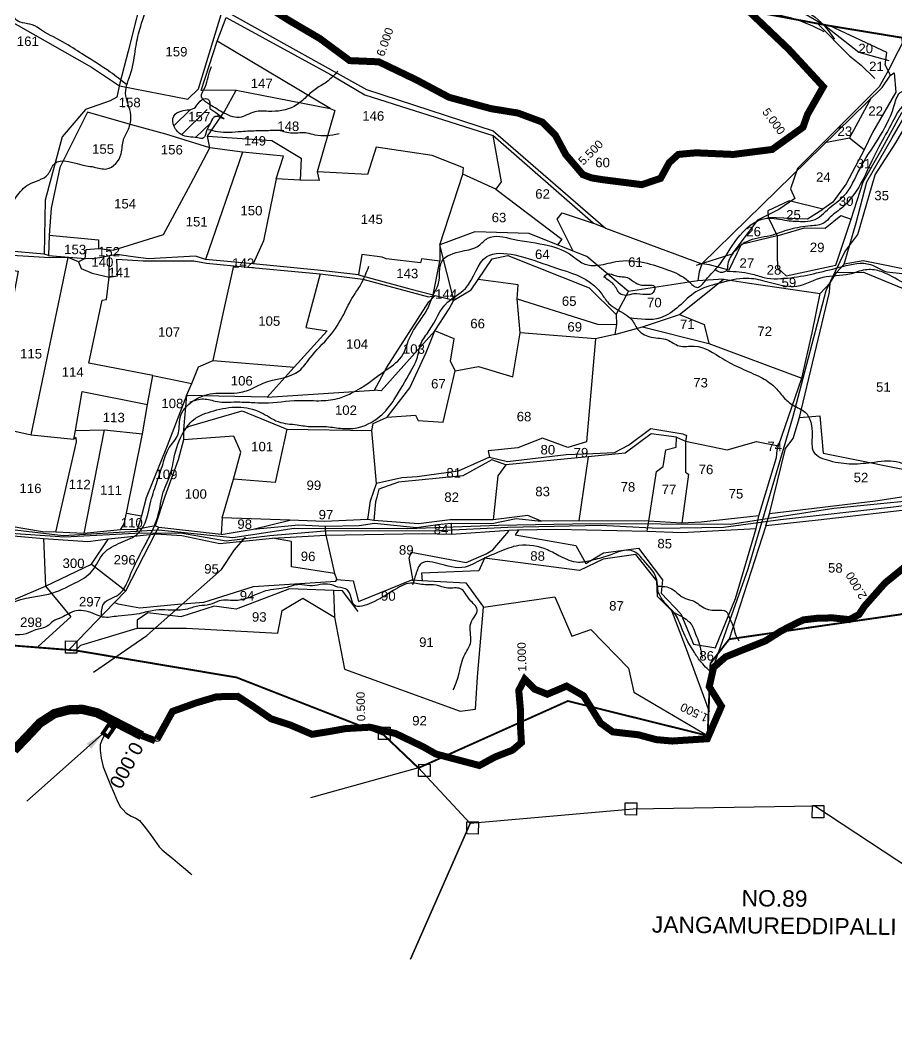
# Model space of a CAD drawing. Header units: inches. Extents: x 193816 to 219909, y 1622772 to 1631107.
# Drawn here: x 197949 to 199826, y 1626181 to 1628343 of the extents above; entities that cross this region are included whole.
import ezdxf
from ezdxf.enums import TextEntityAlignment as Align

# ---------------------------------------------------------------- set-up
doc = ezdxf.new("R2010")
doc.units = ezdxf.units.IN
doc.header["$LTSCALE"] = 15
doc.header["$MEASUREMENT"] = 0
doc.header["$PDMODE"] = 32
doc.header["$PDSIZE"] = 10
for name, color, linetype in [('CSMark', 72, 'Continuous'), ('PLOT', 7, 'Continuous'), ('PLOT NO', 7, 'Continuous'), ('RE REMARKS', 7, 'Continuous'), ('ROAD', 1, 'Continuous'), ('STREAM', 4, 'Continuous'), ('TEXT', 1, 'Continuous'), ('Unknown_Line_Type', 7, 'Continuous'), ('VILLAGE BOUNADRY', 5, 'Continuous'), ('VILLAGE BOUNADRY STONES', 1, 'Continuous')]:
    doc.layers.add(name, color=color, linetype=linetype)
doc.styles.get("Standard").update_dxf_attribs({"font": 'arial.ttf'})
doc.dimstyles.get("Standard").update_dxf_attribs({"dimtxt": 0.18, "dimasz": 0.18, "dimexe": 0.18, "dimexo": 0.0625, "dimgap": 0.09, "dimtad": 0, "dimtih": 1, "dimtoh": 1, "dimdec": 4, "dimzin": 0, "dimdsep": 46, "dimtxsty": 'Standard', "dimcen": 0.09, "dimadec": 0, "dimazin": 0, "dimtfac": 1, "dimtdec": 4, "dimtofl": 0, "dimtmove": 0, "dimatfit": 3, "dimfxl": 1, "dimtolj": 1, "dimtzin": 0, "dimarcsym": 0})

msp = doc.modelspace()

# ---------------------------------------------------------------- hatches: boundary and pattern name
at = {"layer": 'STREAM'}
h = msp.add_hatch(dxfattribs=at)
h.set_pattern_fill('ANSI31', color=256, scale=202.404939, angle=-0.5527)
h.set_pattern_definition([(44.44728, (190534.687, 1623817.617), (-17.716825, 18.06199), [])])
edge = h.paths.add_edge_path()
edge.add_spline(control_points=[(198328.6, 1628162.8), (198327.2, 1628160.6), (198319.9, 1628149.9), (198297.3, 1628152.3), (198273.2, 1628139.2), (198276.4, 1628113.8), (198295.8, 1628092.1), (198319.4, 1628093.5), (198344.2, 1628087.4), (198347.1, 1628108.5), (198356.1, 1628120.6), (198362.9, 1628139.5), (198373.8, 1628136.4), (198377.6, 1628134.9)], knot_values=[2.314372, 2.314372, 2.314372, 2.314372, 2.698201, 4.245569, 5.198491, 6.31993, 7.451832, 9.192653, 9.854262, 10.570473, 11.663296, 12.438445, 12.962665, 12.962665, 12.962665, 12.962665], degree=3, periodic=0)
edge.add_line((198377.6, 1628134.9), (198378.4, 1628136))
edge.add_line((198378.4, 1628136), (198328.6, 1628162.8))
h.paths.add_polyline_path([(198303, 1628121.2), (198360.5, 1628120.6), (198360.8, 1628151.6), (198303.2, 1628152.2)], flags=24)

# ---------------------------------------------------------------- linework, layer by layer
at = {"color": 5, "const_width": 15, "elevation": 281.1}
for points in [[(198478.2, 1628372), (198523.5, 1628343.1), (198590.4, 1628303.8), (198654.4, 1628256.5), (198716.7, 1628253.9), (198796.6, 1628215.5), (198867.2, 1628177.9), (198957.2, 1628153.6), (199014.8, 1628144.2), (199066.7, 1628124.9), (199094.6, 1628097.1), (199117, 1628055.3), (199153.8, 1628012.3), (199172.3, 1628005.4), (199194.8, 1628001.7), (199280, 1627990.9), (199320.1, 1628004.4), (199338.7, 1628038.1), (199358.2, 1628055.7), (199396.1, 1628059.1), (199475.8, 1628055.6), (199559.1, 1628066.3), (199625.1, 1628113.8), (199634.7, 1628141.2), (199668.6, 1628200.6), (199594.4, 1628280.9), (199495.4, 1628375.2)], [(199885.6, 1627206.8), (199800.9, 1627138), (199757.3, 1627088.7), (199745, 1627070.4), (199724.3, 1627059.5), (199689.4, 1627063.1), (199658.3, 1627062.7), (199626.3, 1627059), (199607.9, 1627050.4), (199577.7, 1627034.8), (199544.9, 1627014), (199489.5, 1626991.9), (199459.5, 1626979.8), (199433.7, 1626957.2), (199424.3, 1626915.9), (199450.4, 1626874), (199420.2, 1626804.4), (199345, 1626799.5), (199310.9, 1626802.5), (199272.5, 1626812.9), (199217.7, 1626819.1), (199191.6, 1626838), (199155.3, 1626896.3), (199118.9, 1626917.2), (199077.7, 1626899.7), (199050.3, 1626910.7), (199029.2, 1626932.2), (199016.4, 1626908), (199020.2, 1626864.8), (199020.4, 1626826), (199022.1, 1626796.1), (199002.9, 1626779.9), (198965.9, 1626765.5), (198932, 1626747.1), (198838.9, 1626771.7), (198812, 1626787), (198752.8, 1626815.5), (198697.6, 1626829.1), (198645.7, 1626826.1), (198607.5, 1626819.3), (198573.6, 1626813.9), (198527.2, 1626833.8), (198486, 1626847.1), (198447.7, 1626873.5), (198414.5, 1626895.2), (198369.4, 1626894.3), (198325.2, 1626881.1), (198274.9, 1626862.9), (198242.1, 1626803.8), (198242.1, 1626803.8), (198242.1, 1626803.8)]]:
    msp.add_lwpolyline(points, dxfattribs=at)
at = {"color": 5, "elevation": 281.1}
for points in [[(198478.2, 1628372, 8, 8, 0), (198523.5, 1628343.1, 8, 8, 0), (198590.4, 1628303.8, 8, 8, 0), (198654.4, 1628256.5, 8, 8, 0), (198716.7, 1628253.9, 8, 8, 0), (198796.6, 1628215.5, 8, 8, 0), (198867.2, 1628177.9, 8, 8, 0), (198957.2, 1628153.6, 8, 8, 0), (199014.8, 1628144.2, 8, 8, 0), (199066.7, 1628124.9, 8, 8, 0), (199094.6, 1628097.1, 8, 8, 0), (199117, 1628055.3, 8, 8, 0), (199153.8, 1628012.3, 8, 8, 0), (199172.3, 1628005.4, 8, 8, 0), (199194.8, 1628001.7, 8, 8, 0), (199280, 1627990.9, 8, 8, 0), (199320.1, 1628004.4, 8, 8, 0), (199338.7, 1628038.1, 8, 8, 0), (199358.2, 1628055.7, 8, 8, 0), (199396.1, 1628059.1, 8, 8, 0), (199475.8, 1628055.6, 8, 8, 0), (199559.1, 1628066.3, 8, 8, 0), (199625.1, 1628113.8, 8, 8, 0), (199634.7, 1628141.2, 8, 8, 0), (199668.6, 1628200.6, 8, 8, 0), (199594.4, 1628280.9, 8, 8, 0), (199495.4, 1628375.2, 8, 8, 0)], [(199885.6, 1627206.8, 8, 8, 0), (199800.9, 1627138, 8, 8, 0), (199757.3, 1627088.7, 8, 8, 0), (199745, 1627070.4, 8, 8, 0), (199724.3, 1627059.5, 8, 8, 0), (199689.4, 1627063.1, 8, 8, 0), (199658.3, 1627062.7, 8, 8, 0), (199626.3, 1627059, 8, 8, 0), (199607.9, 1627050.4, 8, 8, 0), (199577.7, 1627034.8, 8, 8, 0), (199544.9, 1627014, 8, 8, 0), (199489.5, 1626991.9, 8, 8, 0), (199459.5, 1626979.8, 8, 8, 0), (199433.7, 1626957.2, 8, 8, 0), (199424.3, 1626915.9, 8, 8, 0), (199450.4, 1626874, 8, 8, 0), (199420.2, 1626804.4, 8, 8, 0), (199345, 1626799.5, 8, 8, 0), (199310.9, 1626802.5, 8, 8, 0), (199272.5, 1626812.9, 8, 8, 0), (199217.7, 1626819.1, 8, 8, 0), (199191.6, 1626838, 8, 8, 0), (199155.3, 1626896.3, 8, 8, 0), (199118.9, 1626917.2, 8, 8, 0), (199077.7, 1626899.7, 8, 8, 0), (199050.3, 1626910.7, 8, 8, 0), (199029.2, 1626932.2, 8, 8, 0), (199016.4, 1626908, 8, 8, 0), (199020.2, 1626864.8, 8, 8, 0), (199020.4, 1626826, 8, 8, 0), (199022.1, 1626796.1, 8, 8, 0), (199002.9, 1626779.9, 8, 8, 0), (198965.9, 1626765.5, 8, 8, 0), (198932, 1626747.1, 8, 8, 0), (198838.9, 1626771.7, 8, 8, 0), (198812, 1626787, 8, 8, 0), (198752.8, 1626815.5, 8, 8, 0), (198697.6, 1626829.1, 8, 8, 0), (198645.7, 1626826.1, 8, 8, 0), (198607.5, 1626819.3, 8, 8, 0), (198573.6, 1626813.9, 8, 8, 0), (198527.2, 1626833.8, 8, 8, 0), (198486, 1626847.1, 8, 8, 0), (198447.7, 1626873.5, 8, 8, 0), (198414.5, 1626895.2, 8, 8, 0), (198369.4, 1626894.3, 8, 8, 0), (198325.2, 1626881.1, 8, 8, 0), (198274.9, 1626862.9, 8, 8, 0), (198242.1, 1626803.8, 8, 8, 0), (198242.1, 1626803.8, 8, 8, 0), (198242.1, 1626803.8, 0, 0, 0)]]:
    msp.add_lwpolyline(points, format="xyseb", dxfattribs=at)
at = {"color": 1}
for const_width in [20, 15]:
    msp.add_lwpolyline([(198209, 1626811), (198114, 1626859.8), (198081.8, 1626867.3), (198053.2, 1626866.3), (198021.9, 1626858.2), (197990.8, 1626838), (197967.3, 1626812.8), (197935.4, 1626779.5)], dxfattribs=dict(at, const_width=const_width))
at = {"color": 5, "const_width": 8}
msp.add_lwpolyline([(198149.3, 1626827.1), (198136.9, 1626808.7), (198125.7, 1626816.3), (198138.1, 1626834.7)], close=True, dxfattribs=at)
msp.add_lwpolyline([(198149.3, 1626827.1), (198136.9, 1626808.7), (198125.7, 1626816.3), (198138.1, 1626834.7)], close=True, dxfattribs=at)
at = {"color": 152, "const_width": 15}
msp.add_lwpolyline([(198237.9, 1626800.2), (198209.4, 1626811.1)], dxfattribs=at)
at = {"color": 3}
for p in [(198537.1, 1628335.1, 281.1), (198580.2, 1628309.8, 281.1), (199557, 1628316.6, 281.1), (198621.1, 1628281.1, 281.1), (199593.2, 1628282.1, 281.1), (198663, 1628256.1, 281.1), (198712.9, 1628254.1, 281.1), (199627.2, 1628245.5, 281.1), (198758.4, 1628233.9, 281.1), (198803.3, 1628212, 281.1), (199661.1, 1628208.7, 281.1), (198847.4, 1628188.4, 281.1), (198893.8, 1628170.7, 281.1), (198942.1, 1628157.7, 281.1), (199649.3, 1628166.8, 281.1), (198991.1, 1628148, 281.1), (199039.2, 1628135.1, 281.1), (199627.9, 1628121.8, 281.1), (199081.3, 1628110.4, 281.1), (199109.3, 1628069.6, 281.1), (199591.4, 1628089.6, 281.1), (199352, 1628050.1, 281.1), (199399.7, 1628059, 281.1), (199449.6, 1628056.7, 281.1), (199499.4, 1628058.6, 281.1), (199549, 1628065, 281.1), (199138.9, 1628029.6, 281.1), (199179.6, 1628004.2, 281.1), (199323.2, 1628010, 281.1), (199229.2, 1627997.3, 281.1), (199278.8, 1627991, 281.1), (199795.1, 1627131.5, 281.1), (199762, 1627094, 281.1), (199627.3, 1627059.1, 281.1), (199677.1, 1627062.9, 281.1), (199726.6, 1627060.7, 281.1), (199582.4, 1627037.2, 281.1), (199539.4, 1627011.8, 281.1), (199493, 1626993.2, 281.1), (199449, 1626970.7, 281.1), (199427.2, 1626928.3, 281.1), (199024.4, 1626923.2, 281.1), (199059.2, 1626907.1, 281.1), (199105.4, 1626911.4, 281.1), (198352.9, 1626889.3, 281.1), (198402.1, 1626894.9, 281.1), (199149.6, 1626899.6, 281.1), (199444, 1626884.3, 281.1), (198022.7, 1626858.4), (198305.3, 1626873.9, 281.1), (198446, 1626874.6, 281.1), (199019.3, 1626875.3, 281.1), (199178.2, 1626859.5, 281.1), (198120.1, 1626856.7), (198266.3, 1626847.5, 281.1), (198487.4, 1626846.7, 281.1), (199435.3, 1626839.2, 281.1), (198534.7, 1626830.6, 281.1), (198630.5, 1626823.4, 281.1), (198680.2, 1626828.1, 281.1), (198729.2, 1626821.3, 281.1), (199020.5, 1626825.3, 281.1), (199211.6, 1626823.5, 281.1), (198209, 1626811), (198242.1, 1626803.8, 281.1), (198581.2, 1626815.1, 281.1), (198776, 1626804.3, 281.1), (199260, 1626814.3, 281.1), (199308.6, 1626803.1, 281.1), (199358.3, 1626800.3, 281.1), (199408.2, 1626803.6, 281.1), (197948.2, 1626792.8), (198820.7, 1626782.1, 281.1), (199006.3, 1626782.7, 281.1), (198867, 1626764.3, 281.1), (198915.3, 1626751.5, 281.1), (198960.8, 1626762.7, 281.1)]:
    msp.add_point(p, dxfattribs=at)
at = {"layer": 'PLOT'}
for points in [[(199675, 1628329.4), (199525.8, 1628417.6), (199473.5, 1628485.4), (199521.5, 1628579.7), (199655.6, 1628636.1), (199754, 1628671.1), (199847.6, 1628602.5), (199995.7, 1628504.5), (200349.1, 1628270.8), (199962, 1628682.8), (200050.8, 1628749.7), (200088.6, 1628971.5), (199881.9, 1629164.4), (199669.9, 1629361.7), (199575.1, 1629455.8), (199492.3, 1629482), (199489.7, 1629393.9), (199507.4, 1629384.4), (199484.4, 1629365.2), (199636.9, 1629272.3), (199669.9, 1629361.7)], [(197927.8, 1628476.7), (198112.7, 1628402.8), (198190.2, 1628416.9), (198216.1, 1628421.5), (198180.2, 1628276.4), (198162.4, 1628207.9), (198156, 1628177.9), (198141.4, 1628170.4), (198088.3, 1628151.9), (198038.6, 1628093.1), (198002.2, 1627957.8), (198000.3, 1627842)], [(197753.1, 1628449.6), (197859.8, 1628371), (197913, 1628349.6), (198101.1, 1628242.5), (198161.2, 1628202.5), (198307.4, 1628174.2), (198330.4, 1628196.1), (198379.3, 1628355.4), (198381.6, 1628365.6)], [(198009.4, 1627839.2), (198088.2, 1627833), (198089.9, 1627852.4), (198116.3, 1627854.4), (198147.9, 1627850.3), (198255.3, 1627884.3), (198314, 1627992.5), (198354.7, 1628069.9), (198350.1, 1628094.9), (198386.4, 1628147.8), (198410.9, 1628192.9), (198336.6, 1628192.8), (198370.4, 1628298.5), (198389.5, 1628348.6), (198613.6, 1628226.5), (198687, 1628183.3), (198960.9, 1628096.1), (198978.7, 1627997.1), (198967.5, 1627981.6), (198896.4, 1628013.3)], [(199655, 1628337.2), (199725, 1628267), (199749.7, 1628246.8), (199778.9, 1628218.2)], [(199675, 1628329.4), (199744.7, 1628274.8), (199809.2, 1628257.1)], [(198410.9, 1628192.9), (198612.7, 1628153.9), (198370.4, 1628298.5)], [(199437.5, 1626999.8), (199480.5, 1627104.8), (199524.7, 1627254.8), (199530.2, 1627281.6), (199568.1, 1627406.8), (199570.1, 1627422.3), (199572.5, 1627431.3), (199622.3, 1627576.7), (199644.4, 1627673.4), (199662.2, 1627757.8), (199683.2, 1627781), (199697, 1627802.8), (199713.4, 1627820.8), (199738.9, 1627908.8), (199762.1, 1627996.8), (199816.3, 1628091), (199843.9, 1628138.7), (199866.5, 1628165.7), (199862, 1628212.1), (199850.4, 1628302.4)], [(199550.2, 1627921.2), (199570.1, 1627881.3), (199628, 1627898.8), (199672.3, 1627898), (199706.3, 1627925.1), (199728.1, 1627917.1), (199753.7, 1627997), (199791.7, 1628063.6), (199837, 1628145.6), (199857.7, 1628168.2), (199836.9, 1628306.4)], [(199812.5, 1628225.3), (199820.3, 1628230.7), (199824.1, 1628189.3), (199773.8, 1628102.9), (199756.2, 1628065.7), (199724.5, 1628090.8), (199771.5, 1628177.5)], [(199795, 1628199.1), (199795, 1628199.1)], [(199570.1, 1627881.3), (199492.6, 1627862.4), (199466.3, 1627807.7), (199424.8, 1627819.3), (199408.2, 1627821.3), (199402.5, 1627804.3), (199399.9, 1627785), (199251.5, 1627761.9), (199206.9, 1627799.2), (199162.5, 1627837.3), (199132.6, 1627848.7), (199038.9, 1627886), (198922.6, 1627889.9), (198847.3, 1627862), (198896.4, 1628013.3), (198898.1, 1628026.6), (198830.9, 1628053.2), (198711.1, 1628071.4), (198692.3, 1628012.3), (198584.7, 1628018.6), (198589.1, 1627999.9), (198547.9, 1628000.7), (198496.9, 1628003.5), (198512.3, 1628052), (198425.1, 1628060.5), (198354.7, 1628069.9), (198260.3, 1628099.1), (198190.1, 1628118.4), (198093.2, 1628146.4), (198033.8, 1628027.5), (198014.9, 1627940.3), (198010.9, 1627882.9), (198009.4, 1627839.2), (198000.3, 1627842), (197894.1, 1627851.4)], [(198612.7, 1628153.9), (198622.5, 1628149.5), (198584.7, 1628018.6)], [(199202.3, 1627897.5), (199175.8, 1627908.6), (198960.9, 1628096.1)], [(198350.1, 1628094.9), (198487.4, 1628085.5), (198550.4, 1628047.4), (198548, 1628000.1)], [(199724.5, 1628090.8), (199671.8, 1628080.7)], [(198425.1, 1628060.5), (198345.8, 1627830.9)], [(199756.2, 1628065.7), (199717.7, 1627992.6), (199688.9, 1627953.4), (199667.6, 1627938.2), (199595.8, 1627956), (199549.5, 1627934.7), (199550.2, 1627921.2), (199634.8, 1627917.4), (199667.6, 1627938.2)], [(198496.9, 1628003.5), (198469.7, 1627870.6), (198447.3, 1627821.1)], [(198967.5, 1627981.6), (199108.3, 1627874.2), (199099.6, 1627861.9)], [(199132.6, 1627848.7), (199098.4, 1627916.7), (199109.2, 1627930.3), (199175.8, 1627908.6)], [(199570.1, 1627881.3), (199569.8, 1627840.5), (199570.3, 1627813.1), (199588.9, 1627795.4), (199695.6, 1627818.4), (199728.1, 1627917.1)], [(198010.9, 1627882.9), (198116.2, 1627872.8), (198116.3, 1627854.4)], [(198692.9, 1627274.1), (198699.1, 1627313.7), (198711.9, 1627351.2), (198701.5, 1627464.2), (198704.6, 1627479.3), (198734.7, 1627492.7), (198783.2, 1627555.8), (198818.4, 1627631.2), (198836.9, 1627678.1), (198867.7, 1627724.8), (198877.4, 1627743.5), (198847.3, 1627862), (198847.2, 1627827.1), (198808.1, 1627832.1), (198805.9, 1627823.3), (198732.2, 1627831.8), (198724.2, 1627835.6), (198680, 1627841.1), (198673, 1627798), (198782.9, 1627767.7), (198833, 1627755.2), (198847.2, 1627827.1)], [(198073.5, 1627825.9), (198051.6, 1627834.7), (198012.1, 1627834.1), (197896.8, 1627841.6), (197823.5, 1627823), (197944.1, 1627805.9), (197881.2, 1627471.5)], [(198088.2, 1627833), (198073.5, 1627825.9), (198079.2, 1627811.4), (198102.8, 1627801.5), (198139.4, 1627792.9), (198139.9, 1627838.8)], [(198673, 1627798), (198585.6, 1627808), (198447.3, 1627821.1), (198345.8, 1627830.9), (198324.2, 1627837.7), (198223.4, 1627832.4), (198184.6, 1627837.4), (198156.1, 1627841.3), (198139.9, 1627838.8), (198119.6, 1627834.1), (198102.7, 1627832.1), (198088.2, 1627833)], [(198156, 1627831.1), (198211.9, 1627827.6), (198320.3, 1627827.8), (198347.8, 1627822.6), (198406.3, 1627817.2), (198590.8, 1627799.8), (198682.6, 1627788.6), (198823.2, 1627750.6), (198837.4, 1627753.2), (198877.4, 1627743.5), (198914.6, 1627765.6), (198929.7, 1627788.1), (198959.4, 1627832), (198992.7, 1627839), (199167.2, 1627769.9), (199225.1, 1627713.2), (199251.5, 1627761.9)], [(197766.4, 1627485.6), (197881.2, 1627471.5), (197930.8, 1627464.8), (197930.8, 1627464.8), (197972.2, 1627455), (198063.6, 1627445.9), (198067, 1627464.8), (198081.4, 1627548.2), (198221.7, 1627519.8), (198233, 1627582.5), (198095.6, 1627608.5), (198124.4, 1627743.8), (198133.6, 1627745), (198139.4, 1627792.9), (198157.1, 1627795.4), (198156, 1627831.1)], [(197972.2, 1627455), (198051.6, 1627834.7)], [(198233, 1627582.5), (198316.3, 1627565.4), (198330.4, 1627600.7), (198361.9, 1627614.1), (198384.4, 1627718.1), (198406.3, 1627817.2)], [(199917.3, 1627804.4), (199878.3, 1627802.8), (199753.9, 1627827.9), (199713.4, 1627820.8)], [(198590.8, 1627799.8), (198560.3, 1627685.1), (198605.8, 1627678), (198535.2, 1627599.8), (198477.4, 1627535.8), (198304.7, 1627539.5), (198316.3, 1627565.4)], [(199545.5, 1627260), (199553.1, 1627285.9), (199587.6, 1627425.9), (199604, 1627447.5), (199617.5, 1627492), (199681.6, 1627760.5), (199683.2, 1627781), (199697, 1627802.8), (199754.6, 1627803.2), (199864.1, 1627758.2), (199994.5, 1627718.1), (200038.9, 1627722.3), (200070.8, 1627714.6), (200162, 1627696.6)], [(199225.1, 1627713.2), (199225.9, 1627691.7), (199222.5, 1627669.8), (199180.6, 1627660.4), (199019.2, 1627673.7), (199013.1, 1627746.2), (199015.3, 1627776.1), (198929.7, 1627788.1)], [(199222.5, 1627669.8), (199281.4, 1627686.3), (199360.7, 1627713), (199427.7, 1627766.3), (199454.9, 1627788.3), (199510.4, 1627780.3), (199662.2, 1627757.8)], [(199454.9, 1627788.3), (199399.9, 1627785)], [(198477.4, 1627535.8), (198707.6, 1627551), (198733.1, 1627598.4), (198824, 1627740.3), (198837.4, 1627753.2)], [(199013.1, 1627746.2), (199185, 1627691.9), (199225.9, 1627691.7)], [(199360.7, 1627713), (199413.8, 1627691.7), (199423.2, 1627651)], [(199994.5, 1627718.1), (200010.6, 1627689.4), (200061.5, 1627592.6), (200073, 1627538.1), (199982.9, 1627555.7), (199966.5, 1627397.1), (199902.9, 1627369.2), (199901.8, 1627331.4), (199780.1, 1627313.3), (199553.1, 1627285.9)], [(199281.4, 1627686.3), (199423.2, 1627651), (199622.3, 1627576.7)], [(198836.9, 1627678.1), (198721.6, 1627549.7), (198707.6, 1627551)], [(198734.7, 1627492.7), (198795.4, 1627497), (198801.1, 1627485.7), (198854.2, 1627482.1), (198879.9, 1627592), (198870.2, 1627613.2), (198878, 1627660.5), (198836.9, 1627678.1)], [(198879.9, 1627592), (198930.5, 1627601.6), (199004, 1627579.7), (199019.2, 1627673.7)], [(199180.6, 1627660.4), (199161.4, 1627440.5), (199121.8, 1627428), (199067.4, 1627448.1), (199014.5, 1627427.1), (198951, 1627420.9), (198954.1, 1627407.6), (198887, 1627377.4), (198799, 1627365.4), (198766, 1627363.3), (198711.9, 1627351.2)], [(198361.9, 1627614.1), (198535.2, 1627599.8)], [(198304.7, 1627539.5), (198263.4, 1627431.7), (198218.8, 1627320.1), (198208.5, 1627281.7), (198197.8, 1627247.1)], [(198304.7, 1627539.5), (198298.2, 1627466.8), (198298.5, 1627444.8), (198287.2, 1627401.6), (198258.5, 1627322.8), (198238, 1627260.6)], [(198163.5, 1627252), (198171.1, 1627264.7), (198176.3, 1627287.4), (198210.6, 1627457.4), (198221.7, 1627519.8)], [(198298.2, 1627466.8), (198311.4, 1627473.7), (198424.4, 1627506.6), (198519.8, 1627467.3), (198701.5, 1627464.2)], [(199617.5, 1627492), (199661.4, 1627496.1), (199668.3, 1627415.8), (199899.8, 1627369.8), (199902.9, 1627369.2)], [(198025.2, 1627247), (198069.6, 1627440.1), (198068.4, 1627449.4), (198063.6, 1627445.9)], [(198067, 1627464.8), (198128.7, 1627466.1), (198210.6, 1627457.4)], [(198128.7, 1627466.1), (198085.2, 1627243.7)], [(198381.3, 1627277.2), (198405.7, 1627360.3), (198420.9, 1627417.8), (198406.1, 1627452.3), (198298.5, 1627444.8)], [(198519.8, 1627467.3), (198494.7, 1627353), (198405.7, 1627360.3)], [(199291.2, 1627249.1), (199295.2, 1627270.3), (199311.3, 1627376.7), (199325.6, 1627387.7), (199331.5, 1627423.1), (199353.3, 1627428.7), (199354.2, 1627450.4), (199300.3, 1627457.3), (199244, 1627415.6), (199165.2, 1627408.1), (198989, 1627391), (198958.9, 1627401.5), (198897, 1627367.2), (198759.1, 1627353.9), (198716.4, 1627338.7), (198712.6, 1627321.9), (198709.8, 1627311.7), (198705.8, 1627271.6)], [(198954.1, 1627407.6), (198992.2, 1627398.3), (199117.8, 1627413), (199175.3, 1627414.9), (199221.2, 1627417.2), (199251.5, 1627433.1), (199298.9, 1627468.6), (199367.5, 1627457.3), (199375.5, 1627453.8), (199373.5, 1627441.7), (199462.5, 1627422.8), (199525.6, 1627440.8), (199572.5, 1627431.3)], [(199354.2, 1627450.4), (199373.5, 1627441.7), (199373.2, 1627374.9), (199379.9, 1627371.2), (199365.5, 1627266.2)], [(199165.2, 1627408.1), (199145.3, 1627270.8)], [(198989, 1627391), (198971.4, 1627367.1), (198961.4, 1627273.5)], [(201205.7, 1627040.2), (201181.1, 1627029.5), (201146.5, 1627051.8), (201028, 1627177.5), (200855.4, 1627246.6), (200537.9, 1627355.8), (200510, 1627361.7), (200417.6, 1627346.3), (200369.1, 1627361.6), (200317.3, 1627353), (200194.4, 1627384.4), (200153.1, 1627379.1), (200080.3, 1627345.9), (200042.2, 1627328.4), (199881.3, 1627298.2), (199657.5, 1627272.5), (199545.5, 1627260), (199467.1, 1627017.6)], [(196925.9, 1627353.8), (197010.9, 1627348.2), (197271.4, 1627295.9), (197365.1, 1627285.5), (197617.4, 1627269.7), (197765, 1627254.1), (197998.6, 1627233.2), (198093.7, 1627227.1), (198137.9, 1627232.3), (198240.1, 1627243.1), (198294.7, 1627239.3), (198376.4, 1627222.3), (198488.8, 1627233.8), (198603.5, 1627240.4), (198602.2, 1627259.4)], [(198176.3, 1627287.4), (198208.5, 1627281.7)], [(199530.2, 1627281.6), (199407, 1627268.2), (199365.5, 1627266.2), (199295.2, 1627270.3), (199145.3, 1627270.8), (199064.2, 1627270.3), (199036, 1627282.3), (198961.4, 1627273.5), (198869.4, 1627272.9), (198801.4, 1627264.3), (198705.8, 1627271.6), (198692.9, 1627274.1), (198600.1, 1627269.5), (198526.4, 1627272.6), (198381.3, 1627277.2), (198379.3, 1627242.1), (198447.5, 1627253.4), (198526.4, 1627272.6)], [(198447.5, 1627253.4), (198545.1, 1627262.4), (198602.2, 1627259.4), (198674.6, 1627261.2), (198707.6, 1627266), (198797.2, 1627257.1), (198842.6, 1627263.2), (198871.9, 1627266.1), (198958.8, 1627265.3), (199010.7, 1627275.7), (199064.2, 1627270.3)], [(198379.3, 1627242.1), (198245.4, 1627257.1), (198238, 1627260.6), (198196.8, 1627252.8), (198163.5, 1627252), (198085.2, 1627243.7), (198025.2, 1627247), (197996.3, 1627247.3), (197891, 1627265.1)], [(198053.5, 1626995.8), (198150.9, 1627095.9), (198175.3, 1627121.3), (198238.7, 1627244.5), (198245.5, 1627257.3)], [(198871.9, 1627266.1), (198872.4, 1627242.7), (198995.8, 1627251), (199013.6, 1627251.8), (199096.5, 1627253.2), (199291.2, 1627249.1), (199365.1, 1627246), (199524.7, 1627254.8)], [(197741.3, 1627144.9), (197792.3, 1627165.8), (197814.9, 1627139.5), (197823.9, 1627139.9), (197834.1, 1627160.6), (197880, 1627150.7), (197874.6, 1627128.9), (197845.3, 1627098.8), (197885.1, 1627080.9), (198003, 1627131), (198101.3, 1627178), (198137.9, 1627232.3)], [(197998.6, 1627233.2), (198003, 1627131), (198057.5, 1627065.5), (197987.5, 1627002.1)], [(198603.5, 1627240.4), (198621.5, 1627158.4), (198529.7, 1627172.6), (198529.4, 1627226.5), (198488.8, 1627233.8)], [(198603.5, 1627240.4), (198810.4, 1627244), (198872.4, 1627242.7)], [(198790.2, 1627142.5), (198781.7, 1627190.8), (198786.3, 1627203.7), (198903.7, 1627181.5), (198946.5, 1627200.5), (198961.2, 1627208.9), (198994.8, 1627248.7)], [(199015.6, 1627251.3), (199009, 1627241.3), (199138.6, 1627218.1), (199159.8, 1627179.8), (199197.8, 1627202.6), (199273, 1627212.8), (199324.2, 1627144.6), (199321.1, 1627116.2), (199363.7, 1627071.6), (199390.3, 1627006.8), (199438.1, 1626999.1)], [(199425, 1626862), (199373.6, 1627002.1), (199343.9, 1627078.3), (199313.8, 1627109), (199312.1, 1627142.7), (199266.8, 1627198.6), (199197.3, 1627188.8), (199146.8, 1627164.5), (198943, 1627191.2), (198931, 1627164.2), (198808.2, 1627158.9), (198809.3, 1627142.7)], [(198101.3, 1627178), (198175.3, 1627121.3)], [(198150.9, 1627095.9), (198158, 1627093.6), (198204.6, 1627084.8), (198286, 1627092.6), (198342, 1627097.2), (198448.7, 1627130.7), (198625, 1627141.8), (198627.1, 1627145.7)], [(198621.5, 1627158.4), (198627.1, 1627145.7), (198661.5, 1627142.5), (198673.3, 1627098.5), (198787.1, 1627144.9), (198808.1, 1627143.2), (198903.3, 1627138.6), (198941, 1627086.4), (199093.9, 1627108.1), (199129.9, 1627023.8), (199170.9, 1627038.1), (199251.3, 1626955.6), (199263.1, 1626904.1), (199420.9, 1626811)], [(198672.3, 1627076.8), (198639.3, 1627120.8), (198619.5, 1627122), (198525.7, 1627125.1), (198411.4, 1627081.6), (198364.1, 1627088.1), (198292.6, 1627065.5), (198222, 1627073.9), (198199.2, 1627058.2), (198199, 1627041.5)], [(198067.5, 1626993.5), (198078.6, 1627004.8), (198199, 1627041.5), (198304.6, 1627041.2), (198500.3, 1627030.7), (198509.6, 1627079), (198553.9, 1627105.1), (198622.1, 1627064.4), (198643.4, 1626953.4), (198891.2, 1626863.4), (198924, 1626867.4), (198928.3, 1626936.7), (198941, 1627086.4)], [(198619.5, 1627122), (198622.1, 1627064.4)]]:
    msp.add_lwpolyline(points, dxfattribs=at)
at = {"layer": 'ROAD'}
for points in [[(199849.9, 1628317.4), (199808.3, 1628236.3), (199787.9, 1628200.1), (199613.6, 1628025.6), (199598.1, 1627981.9), (199607.4, 1627961.1), (199573.1, 1627938), (199527.7, 1627914.6), (199473, 1627841.7), (199396, 1627818)], [(199436.8, 1626968.9), (199507.8, 1627168.1), (199603.3, 1627492.4), (199675, 1627764.3), (199714.7, 1627846.7), (199742.7, 1627884), (199779.8, 1628012.1), (199823.7, 1628080.6), (199859.5, 1628141.7), (199878.8, 1628189.8), (199868, 1628248.9), (199837.9, 1628311.8)], [(197864.3, 1627260.5), (198040.7, 1627239.6), (198245, 1627251.8), (198404.3, 1627235.3), (198535.1, 1627255.1), (198778.8, 1627254.3), (198972.9, 1627261.6), (199170.6, 1627265.1), (199470.2, 1627263.8), (199690.9, 1627298.1), (199949, 1627324), (200036.6, 1627339.3), (200107.6, 1627373.1), (200172.4, 1627395.1), (200211, 1627396), (200327, 1627368), (200431.6, 1627361.4), (200598.7, 1627367.5), (200657.4, 1627358.1), (200741.5, 1627331.3), (200851.7, 1627306.7), (200964.7, 1627289), (201034.5, 1627283.1)], [(199947.6, 1627317.1), (199819.2, 1627300.1), (199576.6, 1627273), (199455.2, 1627256.9), (199315.5, 1627254.4), (199191.6, 1627260.7), (198992.9, 1627257.1), (198844.9, 1627249.4), (198600.3, 1627248.7), (198483.6, 1627239.2), (198389.6, 1627227.6), (198296.2, 1627243.6), (198207.9, 1627244.5), (198044.5, 1627235.7), (197918.1, 1627244.4)], [(198105.9, 1626946.8), (198219.7, 1627025.4), (198380.1, 1627166.9), (198407.8, 1627209.1), (198431.5, 1627236.2)]]:
    msp.add_lwpolyline(points, dxfattribs=at)
at = {"layer": 'STREAM'}
for points in [[(199670.4, 1628318.4), (199607.9, 1628345), (199528.1, 1628367.3), (199478.2, 1628401.3), (199467.5, 1628419.2), (199464.1, 1628462), (199471.1, 1628515.4), (199477.5, 1628553.7), (199525.4, 1628580), (199575.8, 1628602.2), (199655.1, 1628634.9), (199696.5, 1628667.4), (199705.4, 1628694.9), (199690.8, 1628757.5), (199646.4, 1628801.7), (199612.5, 1628875.5), (199597.9, 1628935), (199537.1, 1629023.5), (199505.1, 1629070.8), (199483.7, 1629095.9), (199473.1, 1629121.9), (199455.1, 1629159.3), (199440.1, 1629173.5), (199418.6, 1629188.9), (199393.9, 1629204.8), (199369.1, 1629211.5)], [(200202.5, 1628364.1), (200173.3, 1628411.9), (200148.1, 1628438.7), (200094.5, 1628490.6), (200041.9, 1628529.5), (199999.9, 1628555.8), (199949.4, 1628583.3), (199878.1, 1628650.5), (199805.6, 1628699.8), (199764.7, 1628716.9), (199726.1, 1628700), (199717.2, 1628667.7), (199709.9, 1628639.1), (199685.5, 1628630.7), (199639.3, 1628608.5), (199586.7, 1628587.9), (199549.7, 1628568.8), (199510.4, 1628549), (199465.3, 1628473.8), (199518.7, 1628399.8), (199559.7, 1628388.1), (199597.4, 1628375.3), (199644.2, 1628354.9), (199692.4, 1628302.6)], [(197679, 1627858.1), (197703.1, 1627852.6), (197730.3, 1627849.8), (197751.6, 1627857.4), (197774.4, 1627865), (197799.8, 1627875.2), (197824.1, 1627875.3), (197839.5, 1627891.5), (197864.3, 1627913.3), (197916.7, 1627935.8), (197940.9, 1627965.2), (197966.9, 1627991.4), (198008.4, 1628013.3), (198021.3, 1628035.1), (198089.8, 1628031.5), (198106.9, 1628028.7), (198133.8, 1628024.6), (198165, 1628057), (198169.8, 1628087.1), (198180.4, 1628109.7), (198185.6, 1628139.8), (198174.5, 1628186.8), (198185.7, 1628230.5), (198195.9, 1628282.8), (198204.8, 1628323.7), (198220.3, 1628374.8), (198226.4, 1628397.4), (198234.4, 1628413), (198236.1, 1628427.8)], [(198176.8, 1628204.9), (198141.7, 1628232), (198086.5, 1628267.5), (198045.8, 1628293.2), (197994.6, 1628321.6), (197974.3, 1628333), (197937.9, 1628346), (197931.1, 1628378.8), (197909.6, 1628393.9)], [(198628.8, 1628234.2), (198604.8, 1628210.6), (198580.1, 1628194.9), (198558.7, 1628176.2), (198535.5, 1628158.5), (198480.2, 1628147.8), (198451.1, 1628147), (198417.5, 1628134.7), (198381.6, 1628146.2), (198350.1, 1628165.4), (198336.9, 1628179), (198344.9, 1628199.9), (198351, 1628221), (198358.3, 1628244)], [(198312.2, 1627525.2), (198341.3, 1627532.1), (198370.2, 1627526.7), (198411.1, 1627525.6), (198444, 1627524.6), (198471.6, 1627523.7), (198544.2, 1627528.8), (198588, 1627528.3), (198628.4, 1627533), (198657.7, 1627544.1), (198732.8, 1627594.4), (198768.3, 1627626.9), (198779.9, 1627656.4), (198805.4, 1627700.3), (198821.4, 1627725.9), (198833, 1627754), (198844.6, 1627779.8), (198851.6, 1627826.6), (198895.4, 1627848.6), (198930.2, 1627860.1), (198949.8, 1627876.1), (199004.3, 1627874.2), (199079.8, 1627860.6), (199130.7, 1627838.8), (199154.9, 1627822.1), (199181.5, 1627817.7), (199224, 1627826.1), (199285.2, 1627824), (199335.3, 1627808.7), (199380, 1627783.9), (199399.1, 1627771), (199416.9, 1627786.4), (199446.7, 1627820), (199483.6, 1627874.2), (199546.9, 1627919.1), (199591.5, 1627914.2), (199624.2, 1627912.3), (199646.4, 1627914.6), (199681.7, 1627941), (199712.8, 1627966.8), (199746.5, 1628024.2), (199819.7, 1628158), (199833.3, 1628187.9), (199858.6, 1628198), (199879.8, 1628204.9), (199900.2, 1628205), (199919.5, 1628202.3), (199933.9, 1628202.5), (199954.2, 1628195.3)], [(199934.1, 1628185.7), (199911.1, 1628181.9), (199877.3, 1628175.5), (199841.2, 1628161.8), (199817.1, 1628125.4), (199787.3, 1628071.6), (199748.4, 1627992.8), (199710.1, 1627942.8), (199683.6, 1627921.3), (199670.5, 1627909.5), (199641.1, 1627902.4), (199596.9, 1627895.1), (199554.8, 1627881.6), (199504.6, 1627868.8), (199478.1, 1627847.6), (199464.1, 1627820.7), (199460.6, 1627806.6), (199452.8, 1627803), (199436.9, 1627808.3)], [(198354.5, 1628154.3), (198350.9, 1628174), (198338.3, 1628173.4), (198324, 1628156.8), (198293.8, 1628148.6), (198277.7, 1628137.9), (198278.6, 1628115.3), (198293.7, 1628098), (198328.2, 1628091), (198341.6, 1628090.9), (198347.3, 1628104.2), (198356.8, 1628124.2), (198366.2, 1628136.7), (198384, 1628132.1), (198354.5, 1628154.3)], [(198351.5, 1628109.3), (198371.5, 1628104.6), (198422.1, 1628104.9), (198458.2, 1628106.7), (198476.5, 1628106.9), (198505.8, 1628106.7), (198520, 1628103.2), (198551.3, 1628102.5), (198562.8, 1628102), (198579.5, 1628097.8), (198631.6, 1628100.2)], [(198876.3, 1626909.1), (198887.5, 1626940), (198898.8, 1626980.7), (198913.8, 1627012.7), (198913.6, 1627051.4), (198927.5, 1627081.2), (198911.4, 1627102), (198891.5, 1627125.7), (198864.2, 1627127), (198839.2, 1627133.2), (198816.3, 1627134), (198785.3, 1627137.6), (198747.5, 1627121.6), (198700.9, 1627095.4), (198664.4, 1627090.3), (198650, 1627122.5), (198628.8, 1627129.3), (198611.9, 1627134.9), (198569, 1627132.1), (198545.9, 1627134.5), (198520.1, 1627128.5), (198474.4, 1627120.8), (198414.5, 1627100.6), (198374.6, 1627099.5), (198354.8, 1627091.6), (198332.2, 1627089), (198306.8, 1627082.2), (198265.3, 1627080), (198239.1, 1627079.8), (198208.6, 1627073.3), (198187, 1627069.4), (198158.3, 1627067.1), (198125.2, 1627065.1), (198110.1, 1627070.8), (198068.8, 1627078.3), (198037.1, 1627064.2), (198018.8, 1627055.6), (198006.7, 1627045.5), (197981.5, 1627037.3), (197961.5, 1627029.1), (197934.3, 1627026.6), (197904.9, 1627022.6), (197882.6, 1627023), (197846.3, 1627031.7), (197815.4, 1627028.8), (197793.8, 1627031.2), (197772.4, 1627029), (197757.9, 1627038.6), (197740.9, 1627043.2), (197725.6, 1627052.6), (197699.4, 1627048.6), (197687.1, 1627032), (197670, 1627013.7), (197676, 1626974.8), (197658.6, 1626952.3), (197669.8, 1626931.7), (197652.7, 1626911.5), (197629.3, 1626892.4), (197574.7, 1626868.5), (197553.9, 1626846.4), (197502.1, 1626827.8), (197424.9, 1626821.9), (197389.3, 1626824), (197357.6, 1626822.1), (197335.7, 1626830.7), (197327.6, 1626829.7), (197293.8, 1626840.5), (197273.6, 1626847.3), (197249.6, 1626848.2), (197238.4, 1626868), (197207.5, 1626878.8), (197183.7, 1626886.8), (197152.5, 1626913.2), (197121.4, 1626933.4), (197092.5, 1626963.8), (197064.2, 1626987.4), (197035.3, 1627005.1), (197021.7, 1627014.1), (197007.8, 1627062.9), (196984.5, 1627102.5), (196968.8, 1627146), (196939.7, 1627189.7), (196922.1, 1627238.5), (196911.2, 1627287), (196882.6, 1627340), (196871.7, 1627383.6), (196855.4, 1627400.2), (196829.2, 1627421), (196809.6, 1627452.3), (196790.9, 1627471.3), (196756.2, 1627491.4), (196730.1, 1627519.1), (196723.6, 1627590), (196730.6, 1627609.8), (196748.3, 1627634.8), (196764.1, 1627667.1), (196774.9, 1627694.1), (196805.9, 1627743.8), (196814.5, 1627778.5), (196843.6, 1627809), (196863.9, 1627826.2), (196879.5, 1627876.8)], [(198123.3, 1627065.1), (198127.5, 1627093.6), (198159.5, 1627113.4), (198178.3, 1627140.1), (198189.4, 1627166.3), (198216.5, 1627219.7), (198230.4, 1627247.5), (198248.4, 1627300.9), (198253.3, 1627327), (198269.9, 1627368.7), (198280, 1627414.1), (198303.2, 1627468.3), (198319.6, 1627487.1), (198363.6, 1627506.8), (198415, 1627514.6), (198464.1, 1627503.3), (198501.2, 1627483.5), (198542.2, 1627476.5), (198573.1, 1627472.7), (198596.4, 1627473.2), (198630.1, 1627469.6), (198666.4, 1627469.7), (198718.5, 1627494.2), (198749.8, 1627531.1), (198785, 1627591.1), (198798, 1627617), (198807.3, 1627651.3), (198824.7, 1627678.4), (198864.1, 1627739.3), (198902, 1627768.7), (198948, 1627837), (199008.3, 1627840.3), (199087, 1627815.6), (199169, 1627781.7), (199192.8, 1627758.6), (199208.6, 1627737.2), (199258.5, 1627701.1), (199273, 1627679.2), (199300.9, 1627664.2), (199334.9, 1627658.5), (199359.6, 1627645.7), (199392.1, 1627645.4), (199453.9, 1627617.9), (199492.4, 1627597.6), (199534, 1627578.7), (199564.1, 1627558.1), (199583.4, 1627535.8), (199604.3, 1627518.6), (199629.7, 1627503.6), (199644.8, 1627454.5), (199647.8, 1627418.7), (199681.9, 1627399.9), (199730.3, 1627393.2), (199777.9, 1627396.8), (199806.8, 1627399.4), (199853.2, 1627387.5), (199881.1, 1627368.1), (199911.3, 1627358.6), (199942, 1627363.4), (200018.7, 1627361.5), (200044.5, 1627351.6), (200062.5, 1627346.3), (200091.6, 1627339.4)], [(196957.4, 1627164.1), (196981.8, 1627166.1), (196990.8, 1627153.8), (196996.1, 1627125.5), (197013.2, 1627106.9), (197027.7, 1627079.2), (197053.6, 1627057.8), (197062.6, 1627032.7), (197081.8, 1627007.9), (197115.1, 1626985.5), (197161.2, 1626952.7), (197211, 1626915.6), (197288.6, 1626870.7), (197339.9, 1626853.3), (197417.5, 1626842.3), (197490.1, 1626854.1), (197551.5, 1626885.5), (197592.5, 1626915.7), (197632.9, 1626947.7), (197646.8, 1626981), (197641, 1627025.9), (197689.3, 1627066.5), (197764.6, 1627089.7), (197828.3, 1627097.2), (197874.1, 1627074.7), (197905.4, 1627074), (197919.9, 1627086.7), (198009.4, 1627114.2), (198066.3, 1627138), (198103, 1627163.7), (198127.6, 1627201.7), (198164.3, 1627224.5), (198201.6, 1627244.4), (198228.8, 1627313.2), (198242.1, 1627356.1), (198254.6, 1627393.5), (198267.9, 1627427.9), (198286.5, 1627454.9), (198291.3, 1627492.3), (198317.8, 1627527), (198361.4, 1627543.5), (198413.3, 1627545.2), (198445.4, 1627554.1), (198469.1, 1627565.6), (198546.2, 1627592.4), (198569.5, 1627619.9), (198611.2, 1627666.3), (198641.5, 1627713.1), (198661.7, 1627751.5), (198677.8, 1627776), (198687.9, 1627797.6), (198695.5, 1627816.3)], [(199462.5, 1627805.9), (199513.2, 1627800.2), (199541.7, 1627792.1), (199599.1, 1627791.6), (199709.9, 1627815.7), (199769.6, 1627819.9), (199804.3, 1627804.4), (199831, 1627801.5), (199876.1, 1627788.9), (199899.9, 1627788.6), (199949.7, 1627772.5), (199991.9, 1627760.7), (200026.5, 1627741.4), (200030.3, 1627714), (200037.6, 1627693.2), (200063.9, 1627661.8), (200063.8, 1627640.1), (200077.2, 1627611.1), (200095.4, 1627572), (200110.3, 1627544.5), (200173.2, 1627530.6), (200212.4, 1627526.1), (200240.2, 1627521.8), (200269.9, 1627480.9), (200281.8, 1627451.6), (200340.8, 1627418.4), (200379, 1627422.1), (200405.1, 1627433.7), (200443, 1627426.6), (200481, 1627411.4), (200495.7, 1627401.6)], [(199198.6, 1627792.2), (199206.8, 1627799.8), (199224.7, 1627795.7), (199237.6, 1627793.7), (199248.3, 1627792), (199266.8, 1627780.4), (199295.8, 1627775.5), (199306.9, 1627773.8), (199304.4, 1627760.1), (199289.1, 1627755.4), (199262.4, 1627756.8), (199245.4, 1627753.9), (199232.7, 1627757.5), (199226.2, 1627766.9), (199219.4, 1627777.4), (199211.3, 1627784), (199199.3, 1627793.6)], [(200770, 1627376), (200730.9, 1627390.5), (200705, 1627391.4), (200685, 1627398.3), (200665.9, 1627411.4), (200653.1, 1627425.2), (200634.7, 1627436.5), (200592, 1627429.9), (200552.7, 1627418.8), (200496.6, 1627401.2), (200468.3, 1627388.2), (200444.2, 1627384.7), (200417.3, 1627391.6), (200376.7, 1627405.3), (200359.9, 1627399.2), (200326.3, 1627416.6), (200288.2, 1627429.6), (200248.8, 1627443.6), (200230.5, 1627469.7), (200212.6, 1627496.5), (200155.8, 1627519.2), (200120.9, 1627523.9), (200078.4, 1627572.8), (200038.8, 1627653.4), (200020.7, 1627697.3), (199992.9, 1627737.3), (199954.3, 1627763.9), (199896.6, 1627770.4), (199860.3, 1627773), (199833.4, 1627784.3), (199789.1, 1627805.8), (199758.4, 1627808.3), (199724.6, 1627799.1), (199667.9, 1627792.2), (199611.5, 1627773.1), (199544.4, 1627783.8), (199504.8, 1627790.1), (199444.4, 1627779.3), (199395.7, 1627761.2), (199359.5, 1627730.5), (199319.6, 1627705.7), (199253.7, 1627705.6)], [(199433.1, 1626942.3), (199407.5, 1626968), (199392.5, 1626988.8), (199367, 1627036.6), (199354, 1627067), (199328.8, 1627096.4), (199316, 1627117.2), (199311.8, 1627145), (199284.5, 1627185.9), (199261, 1627206.4), (199207, 1627195.9), (199172.5, 1627186.2), (199144.7, 1627182.1), (199105.6, 1627194.6), (199078.1, 1627208.6), (199016.9, 1627218.1), (198972.4, 1627203.8), (198927.4, 1627183.2), (198908.1, 1627173.8), (198849, 1627178), (198807.6, 1627179.9), (198795.9, 1627156), (198789.1, 1627134.3)], [(199312.1, 1627131.3), (199344.5, 1627125.1), (199353.3, 1627118.4), (199373.2, 1627104.9), (199382.4, 1627102.2), (199392.7, 1627098.4), (199406.3, 1627089), (199421.8, 1627081.5), (199440.6, 1627079.5), (199460.5, 1627077.1), (199467.1, 1627064.8), (199476.1, 1627043.3), (199481.5, 1627025.5), (199488, 1627014.4)], [(199345.9, 1627076.3), (199378.6, 1627057.2), (199386.7, 1627048.2), (199393.2, 1627032.6), (199400.8, 1627014.8), (199408.9, 1626976.6)]]:
    msp.add_spline(points, degree=3, dxfattribs=at)
at = {"layer": 'Unknown_Line_Type', "color": 2}
msp.add_lwpolyline([(198128.1, 1626809.7), (198122.8, 1626799.2), (198120.1, 1626792.3), (198119.7, 1626779.7), (198121.8, 1626763.1), (198126.7, 1626744.1), (198133.3, 1626726.1), (198140.9, 1626708.9), (198149.9, 1626686.8), (198157.2, 1626670.3), (198163.5, 1626658.2), (198169.5, 1626652), (198175, 1626645.6), (198186.1, 1626638.7), (198196.2, 1626634.3), (198203.9, 1626629), (198213.6, 1626617.9), (198225.5, 1626602.1), (198236.3, 1626587.2), (198246.2, 1626573.3), (198252.8, 1626566.2), (198265.3, 1626555.6), (198275.5, 1626547.7), (198290.7, 1626535.1), (198302.9, 1626525.3), (198313.3, 1626516.1), (198316.2, 1626513.2)], dxfattribs=at)
at = {"layer": 'VILLAGE BOUNADRY'}
for points in [[(197803.7, 1628512.1), (197980.2, 1628478.6), (198077.9, 1628458.4), (198216.1, 1628421.5), (198356.2, 1628382), (198381.6, 1628365.6), (198394.1, 1628359.2), (198690.6, 1628194.6), (198961.8, 1628106.4), (199202.3, 1627897.5), (199408.2, 1627821.3), (199795, 1628199.1), (199812.5, 1628225.3), (199801.2, 1628247.3), (199804.9, 1628273.6), (199682.6, 1628331)], [(201022.8, 1626242.7), (200660.5, 1626291), (200116.4, 1626353.2), (200086.3, 1626181.1), (200116.4, 1626353.2), (199650.8, 1626660.3), (199261.5, 1626653.4), (198912.1, 1626622.9), (198784.3, 1626332.3), (198912.1, 1626622.9), (198801.6, 1626741.8), (198570.3, 1626677.7)]]:
    msp.add_lwpolyline(points, dxfattribs=at)
at = {"layer": 'VILLAGE BOUNADRY', "const_width": 4}
for points in [[(199464.5, 1628371.6), (199682.6, 1628331), (200007.1, 1628277.7), (199861.6, 1628112.6), (199841.5, 1628009.6), (199892.6, 1627883.8), (199917.3, 1627804.4), (200162, 1627696.6), (200444, 1627627.9), (200494.6, 1627584.3), (200631.3, 1627515.7), (200777.5, 1627370.9), (201044.9, 1627273.5)], [(201009.8, 1627140.4), (200742.4, 1627246.9), (200521.3, 1627337.3), (200404.6, 1627324.8), (200367.3, 1627335.4), (200291.4, 1627335), (200128.6, 1627128.3), (200027.8, 1627145.7), (199868.7, 1627085), (199834.5, 1627070.7), (199467.1, 1627017.6), (199427, 1626966), (199420.9, 1626811), (199121.5, 1626885.2), (198801.6, 1626741.8), (198727.4, 1626812.5), (198412, 1626935.7), (198067.5, 1626993.5), (197870.2, 1627009)]]:
    msp.add_lwpolyline(points, dxfattribs=at)
at = {"layer": 'VILLAGE BOUNADRY STONES'}
for points in [[(198045.7, 1627013.9), (198070.3, 1627013.6), (198070.1, 1626987.4), (198045.4, 1626987.7)], [(198716.4, 1626829.2), (198741.1, 1626829), (198740.8, 1626802.8), (198716.2, 1626803)], [(198802.2, 1626749.9), (198826.8, 1626749.6), (198826.6, 1626723.5), (198801.9, 1626723.7)], [(199244.3, 1626667.5), (199269, 1626667.3), (199268.7, 1626641.1), (199244.1, 1626641.3)], [(199645.2, 1626661.4), (199669.9, 1626661.2), (199669.6, 1626635), (199645, 1626635.2)], [(198905.2, 1626626.8), (198929.9, 1626626.6), (198929.6, 1626600.4), (198905, 1626600.7)]]:
    msp.add_lwpolyline(points, close=True, dxfattribs=at)

# ---------------------------------------------------------------- texts
at = {"layer": 'CSMark', "color": 1}
for s, height, rotation, p in [('6.000', 18, 70.6864, (198719.3, 1628266.8, 96)), ('5.000', 18, 306.3493, (199544, 1628152, 96)), ('5.500', 18, 45.2111, (199148.3, 1628037.5, 96)), ('2.000', 18, 120.4644, (199755.1, 1627105.2, 377.1)), ('1.000', 18, 91.4901, (199023.8, 1626948.2, 96)), ('0.500', 18, 91.4901, (198678.9, 1626842.1, 96)), ('1.500', 18, 154.514, (199420.9, 1626846.9, 96)), ('0.000', 30, 241.8064, (198201.1, 1626793.7, 96))]:
    msp.add_text(s, height=height, rotation=rotation, dxfattribs=at).set_placement(p, align=Align.MIDDLE_LEFT)
at = {"layer": 'PLOT NO'}
for s, p in [('161', (197965.1, 1628297.9)), ('20', (199759.4, 1628282.6)), ('159', (198283.3, 1628275.7)), ('21', (199782.4, 1628244.2)), ('147', (198466, 1628207.7)), ('158', (198183.2, 1628166.8)), ('157', (198331.9, 1628136.6)), ('146', (198704.8, 1628138.1)), ('22', (199780.7, 1628148.5)), ('148', (198522.8, 1628116.1)), ('23', (199714.8, 1628105.4)), ('155', (198126.2, 1628067.2)), ('156', (198273.5, 1628065.8)), ('149', (198451.6, 1628084.8)), ('60', (199195.9, 1628038.3)), ('31', (199755.6, 1628036)), ('24', (199668.7, 1628007)), ('62', (199067.4, 1627971)), ('30', (199717.5, 1627955.5)), ('35', (199793.6, 1627967.5)), ('154', (198173.4, 1627950)), ('150', (198443.9, 1627935.3)), ('145', (198701.8, 1627916.9)), ('63', (198974.1, 1627920.5)), ('25', (199604.7, 1627926.3)), ('151', (198326.7, 1627911.5)), ('26', (199519.4, 1627890.5)), ('153', (198066.4, 1627852.1)), ('29', (199655.4, 1627856.6)), ('152', (198138.9, 1627847.5)), ('64', (199066.9, 1627841.7)), ('140', (198124.7, 1627825)), ('142', (198426.3, 1627822.9)), ('61', (199266.3, 1627825)), ('27', (199504.8, 1627823)), ('28', (199563, 1627808.4)), ('141', (198161.1, 1627802.9)), ('143', (198777.7, 1627800.8)), ('59', (199594.9, 1627781.3)), ('144', (198860.9, 1627756.5)), ('65', (199124.4, 1627741.5)), ('70', (199306.8, 1627738.5)), ('105', (198482.1, 1627698.9)), ('107', (198267.5, 1627675.3)), ('66', (198928.3, 1627693.5)), ('69', (199136.3, 1627686.4)), ('71', (199377.3, 1627691.8)), ('72', (199543.2, 1627677)), ('104', (198670.3, 1627649.6)), ('103', (198791.8, 1627639)), ('115', (197972, 1627628.9)), ('114', (198061.3, 1627589.8)), ('106', (198423.2, 1627570.9)), ('73', (199405.7, 1627566.9)), ('67', (198844.4, 1627564.6)), ('51', (199797.3, 1627557.5)), ('108', (198274.6, 1627522.5)), ('102', (198646.3, 1627508)), ('113', (198149.2, 1627492.4)), ('68', (199027.7, 1627494.3)), ('101', (198466.9, 1627430)), ('80', (199078.7, 1627423.3)), ('79', (199149.6, 1627417.1)), ('74', (199564.4, 1627430.3)), ('81', (198877.1, 1627373.8)), ('76', (199417.4, 1627381.1)), ('109', (198261.9, 1627370.6)), ('52', (199749.3, 1627363.8)), ('116', (197970.8, 1627340.7)), ('112', (198076.1, 1627349)), ('111', (198143.1, 1627336.7)), ('100', (198324.9, 1627328.6)), ('99', (198577.6, 1627347.2)), ('83', (199067.5, 1627333.8)), ('78', (199250.2, 1627343.7)), ('77', (199338.2, 1627338.2)), ('75', (199481.6, 1627329)), ('82', (198872.7, 1627321.7)), ('110', (198187.6, 1627266.9)), ('98', (198429.5, 1627264)), ('97', (198603.5, 1627284.2)), ('84', (198850, 1627252.6)), ('85', (199329, 1627222.2)), ('89', (198775.5, 1627208.6)), ('300', (198063, 1627180.1)), ('296', (198172.4, 1627187.6)), ('96', (198565.3, 1627195)), ('88', (199056.8, 1627195.7)), ('95', (198358.4, 1627168.1)), ('58', (199694.4, 1627170.2)), ('297', (198098.1, 1627097.8)), ('94', (198434.6, 1627110.6)), ('90', (198737.1, 1627110)), ('87', (199225.7, 1627089)), ('298', (197972, 1627053.8)), ('93', (198460.7, 1627065.2)), ('91', (198818.8, 1627011.1)), ('86', (199418.8, 1626981.9)), ('92', (198803.9, 1626843))]:
    msp.add_text(s, height=20.24, rotation=359.4473, dxfattribs=at).set_placement(p, align=Align.MIDDLE_CENTER)
at = {"layer": 'TEXT', "insert": (199365.1, 1626482), "char_height": 35, "width": 392.727, "attachment_point": 1, "rotation": 359.4473}
msp.add_mtext('\\pi128.64362;NO.89 \\P\\pi-62.97302;JANGAMUREDDIPALLI', dxfattribs=at)

# ---------------------------------------------------------------- leaders
at = {"layer": 'RE REMARKS', "color": 1}
msp.add_leader([(198129.5, 1626818.5, -19), (197962.8, 1626670.4, -19)], dimstyle='Standard', override={"dimasz": 45}, dxfattribs=at)

doc.saveas('drawing.dxf')
